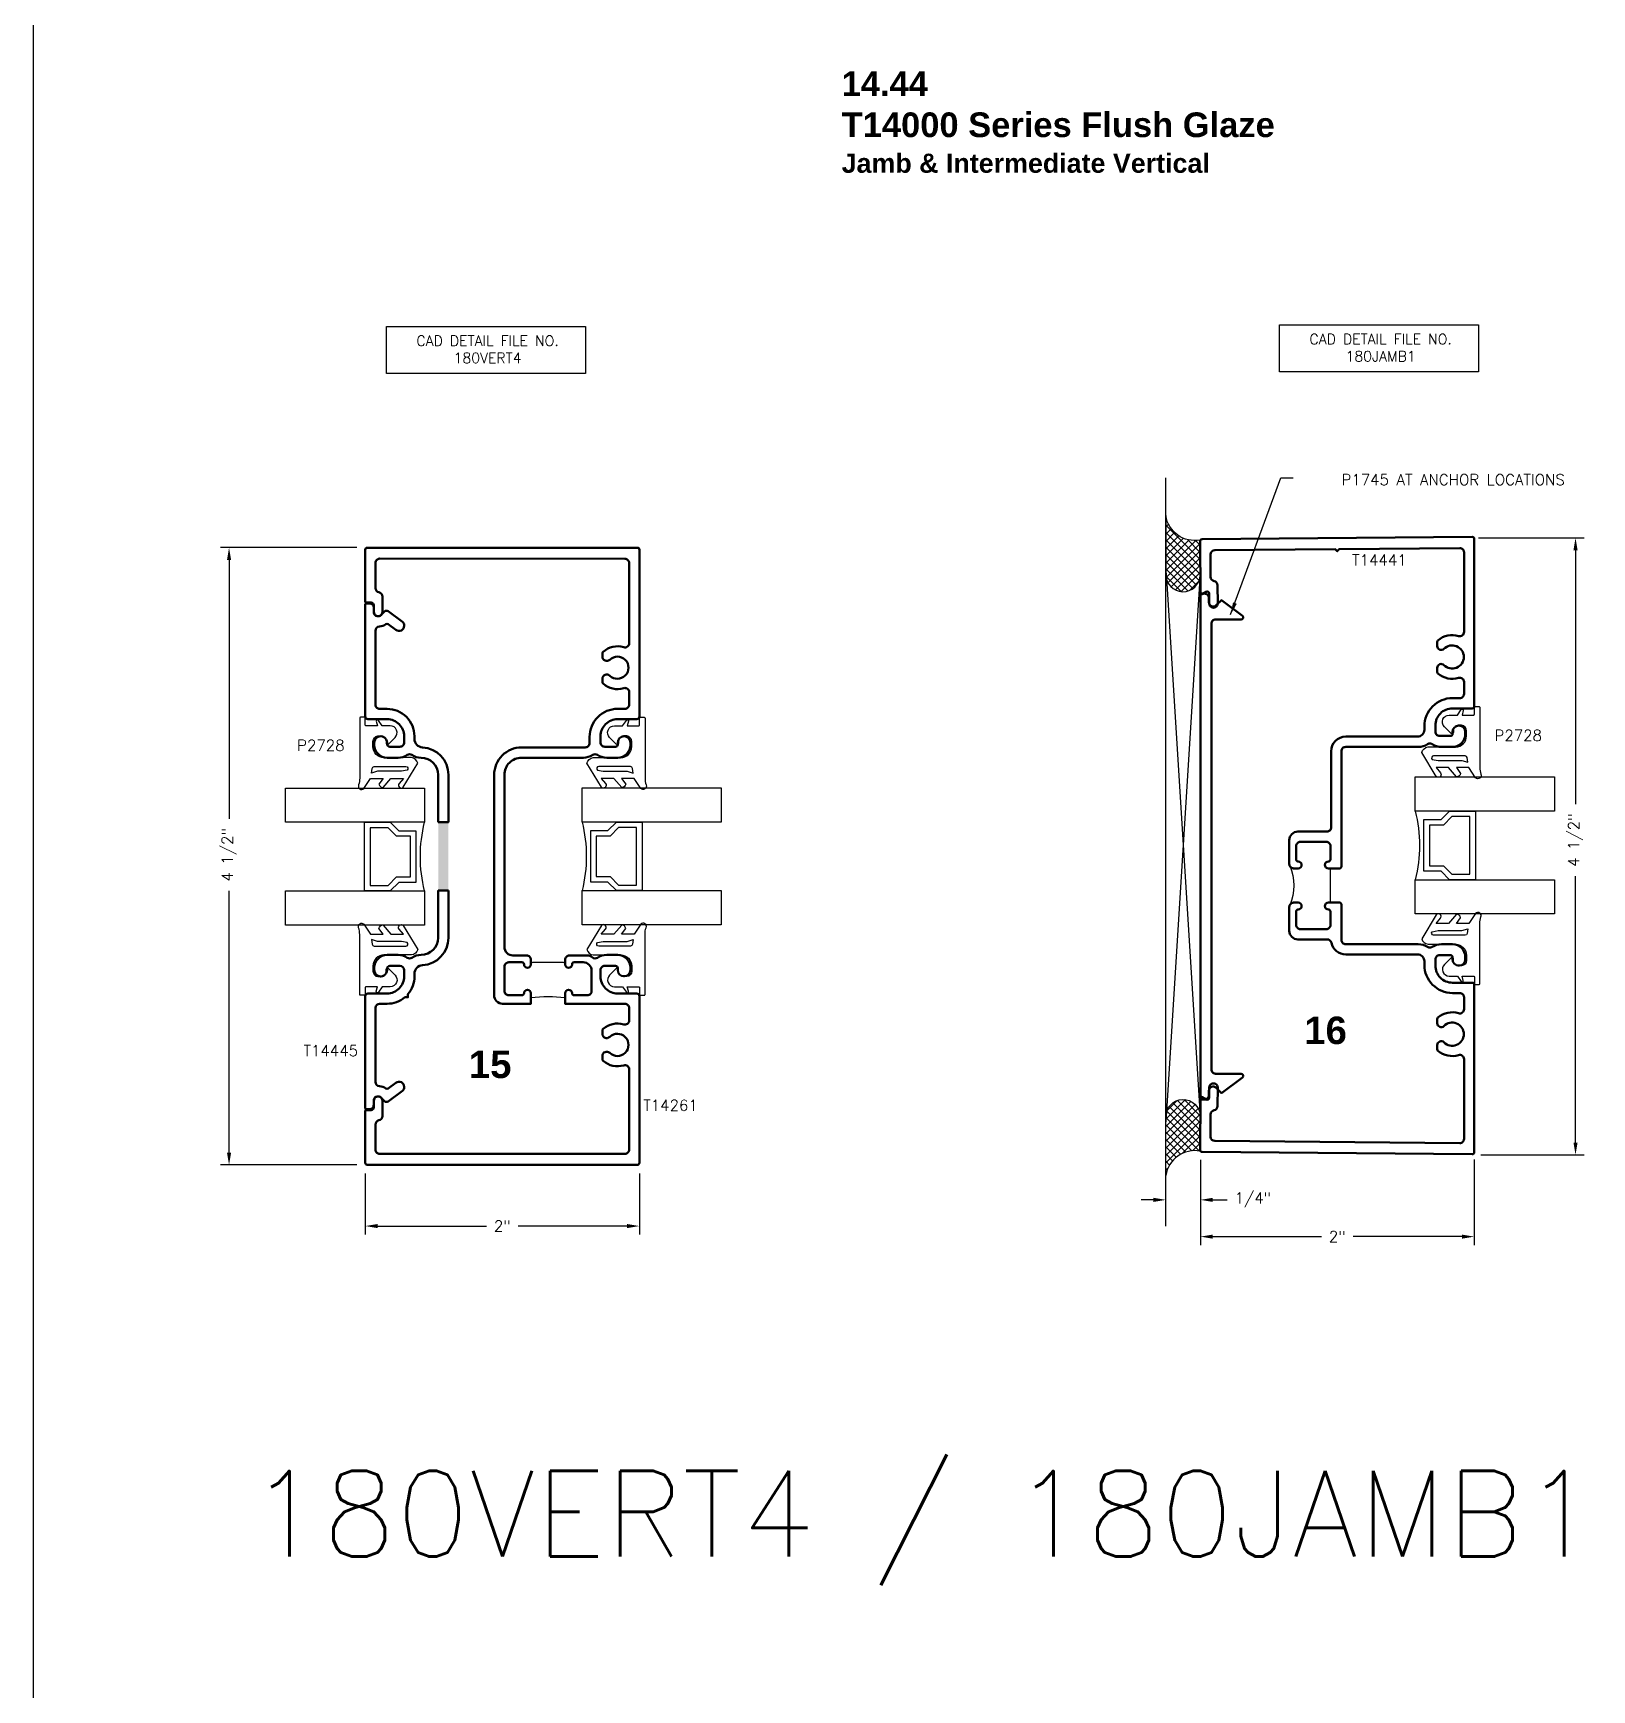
# Model space of a CAD drawing. Extents: x 0 to 152, y -15 to 75.
# Drawn here: x 77.28 to 88.65, y 30.6 to 42.68 of the extents above; entities that cross this region are included whole.
import ezdxf

# ---------------------------------------------------------------- set-up
doc = ezdxf.new("R2010")
doc.units = 0
doc.header["$MEASUREMENT"] = 0
doc.header["$PDMODE"] = 3
doc.layers.get('DEFPOINTS').update_dxf_attribs({"linetype": 'CONTINUOUS'})
for name, color, linetype in [('R-ANNO-DIMS', 3, 'CONTINUOUS'), ('R-ANNO-TEXT', 6, 'CONTINUOUS'), ('R-Det1', 4, 'CONTINUOUS'), ('R-Det2', 2, 'CONTINUOUS'), ('R-DET3', 5, 'CONTINUOUS'), ('R-OTLN', 1, 'CONTINUOUS'), ('R-PAT1', 5, 'CONTINUOUS'), ('TITLE', 7, 'CONTINUOUS')]:
    doc.layers.add(name, color=color, linetype=linetype)
doc.styles.get("Standard").update_dxf_attribs({"font": 'simplex'})
doc.dimstyles.new('1X', dxfattribs={"dimtxt": 0.08, "dimasz": 0.09, "dimexe": 0.0625, "dimexo": 0.0625, "dimgap": 0.062, "dimtad": 0, "dimdec": 5, "dimzin": 4, "dimdsep": 46, "dimlunit": 5, "dimtxsty": 'Standard', "dimcen": 0, "dimclrd": 256, "dimclre": 256, "dimclrt": 256, "dimadec": 0, "dimazin": 1, "dimtfac": 1, "dimtdec": 5, "dimtofl": 0, "dimtmove": 0, "dimatfit": 3, "dimfxl": 1, "dimfrac": 2, "dimtolj": 1, "dimtzin": 4, "dimarcsym": 0})

# ---------------------------------------------------------------- blocks, each defined once
blk = doc.blocks.new('*D50')
at = {"layer": 'DEFPOINTS', "color": 0}
for p in [(85.795, 34.528), (87.791, 34.533), (87.791, 33.907)]:
    blk.add_point(p, dxfattribs=at)
at = {"layer": 'R-ANNO-DIMS', "lineweight": -2}
for p, q in [((85.795, 34.466), (85.795, 33.845)), ((87.791, 34.47), (87.791, 33.845)), ((85.885, 33.907), (86.678, 33.907)), ((87.701, 33.907), (86.909, 33.907))]:
    blk.add_line(p, q, dxfattribs=at)
at = {"layer": 'R-ANNO-DIMS'}
for points in [[(85.885, 33.922), (85.885, 33.892), (85.795, 33.907)], [(87.701, 33.922), (87.701, 33.892), (87.791, 33.907)]]:
    blk.add_solid(points, dxfattribs=at)
at = {"layer": 'R-ANNO-DIMS', "insert": (86.793, 33.907), "char_height": 0.08, "attachment_point": 5}
blk.add_mtext('\\A1;2"', dxfattribs=at)
blk = doc.blocks.new('*D51')
at = {"layer": 'DEFPOINTS', "color": 0}
for p in [(87.76, 39.001), (88.53, 39.001), (87.777, 34.503)]:
    blk.add_point(p, dxfattribs=at)
at = {"layer": 'R-ANNO-DIMS', "lineweight": -2}
for p, q in [((87.823, 39.001), (88.592, 39.001)), ((88.53, 38.911), (88.53, 37.059)), ((88.53, 34.593), (88.53, 36.535)), ((87.839, 34.503), (88.592, 34.503))]:
    blk.add_line(p, q, dxfattribs=at)
at = {"layer": 'R-ANNO-DIMS'}
for points in [[(88.515, 38.911), (88.545, 38.911), (88.53, 39.001)], [(88.515, 34.593), (88.545, 34.593), (88.53, 34.503)]]:
    blk.add_solid(points, dxfattribs=at)
at = {"layer": 'R-ANNO-DIMS', "insert": (88.53, 36.797), "char_height": 0.08, "attachment_point": 5, "rotation": 90}
blk.add_mtext('\\A1;4 1/2"', dxfattribs=at)
blk = doc.blocks.new('*D52')
at = {"layer": 'DEFPOINTS', "color": 0}
for p in [(85.795, 34.528), (85.795, 34.175), (85.542, 33.984)]:
    blk.add_point(p, dxfattribs=at)
at = {"layer": 'R-ANNO-DIMS', "lineweight": -2}
for p, q in [((85.795, 34.466), (85.795, 34.112)), ((85.542, 34.046), (85.542, 34.237)), ((85.452, 34.175), (85.362, 34.175)), ((85.885, 34.175), (85.99, 34.175))]:
    blk.add_line(p, q, dxfattribs=at)
at = {"layer": 'R-ANNO-DIMS'}
for points in [[(85.452, 34.19), (85.452, 34.16), (85.542, 34.175)], [(85.885, 34.19), (85.885, 34.16), (85.795, 34.175)]]:
    blk.add_solid(points, dxfattribs=at)
at = {"layer": 'R-ANNO-DIMS', "insert": (86.177, 34.175), "char_height": 0.08, "attachment_point": 5}
blk.add_mtext('\\A1;1/4"', dxfattribs=at)
blk = doc.blocks.new('P2728 gasket')
at = {"layer": 'R-Det2'}
blk.add_lwpolyline([(86.461, 33.362), (86.567, 33.537, 0.301952), (86.52, 33.577), (86.32, 33.577, -0.414214), (86.24, 33.657), (86.24, 33.695, -0.388879), (86.276, 33.735), (86.292, 33.736, -0.440011), (86.336, 33.696), (86.336, 33.682, 0.668179), (86.353, 33.675), (86.401, 33.724, 0.668179), (86.366, 33.809), (86.307, 33.809), (86.279, 33.849, 0.836323), (86.264, 33.842), (86.273, 33.809), (86.189, 33.809, -0.414214), (86.183, 33.815), (86.183, 33.865, 0.414214), (86.177, 33.871), (86.149, 33.871, 0.414214), (86.143, 33.865), (86.143, 33.427, -0.083245), (86.135, 33.378), (86.135, 33.378)], format="xyb", dxfattribs=at)
at = {"layer": 'R-Det2', "lineweight": 25}
blk.add_lwpolyline([(86.235, 33.499, -0.372312), (86.249, 33.512), (86.48, 33.512, -0.668179), (86.49, 33.486), (86.448, 33.478), (86.274, 33.478), (86.23, 33.465)], format="xyb", close=True, dxfattribs=at)
at = {"layer": 'R-Det2'}
for points in [[(86.174, 33.352), (86.223, 33.426), (86.314, 33.426), (86.283, 33.384)], [(86.313, 33.359), (86.371, 33.426), (86.462, 33.426), (86.431, 33.388)]]:
    blk.add_lwpolyline(points, dxfattribs=at)
at = {"layer": 'R-Det2', "ltscale": 0.1}
for centre, radius, start, end in [((86.157, 33.369), 0.0237, 157.7655, 314.5007), ((86.313, 33.388), 0.0297, 188.4603, 270), ((86.446, 33.375), 0.0199, 139.7022, 319.7022)]:
    blk.add_arc(centre, radius, start, end, dxfattribs=at)
blk = doc.blocks.new('*D150')
at = {"layer": 'DEFPOINTS', "color": 0}
for p in [(79.704, 38.93), (78.711, 34.43), (79.704, 34.43)]:
    blk.add_point(p, dxfattribs=at)
at = {"layer": 'R-ANNO-DIMS', "lineweight": -2}
for p, q in [((79.642, 38.93), (78.649, 38.93)), ((78.711, 38.84), (78.711, 36.953)), ((78.711, 34.52), (78.711, 36.429)), ((79.642, 34.43), (78.649, 34.43))]:
    blk.add_line(p, q, dxfattribs=at)
at = {"layer": 'R-ANNO-DIMS'}
for points in [[(78.696, 38.84), (78.726, 38.84), (78.711, 38.93)], [(78.696, 34.52), (78.726, 34.52), (78.711, 34.43)]]:
    blk.add_solid(points, dxfattribs=at)
at = {"layer": 'R-ANNO-DIMS', "insert": (78.711, 36.691), "char_height": 0.08, "attachment_point": 5, "rotation": 90}
blk.add_mtext('\\A1;4 1/2"', dxfattribs=at)
blk = doc.blocks.new('*D151')
at = {"layer": 'DEFPOINTS', "color": 0}
for p in [(79.704, 34.43), (81.704, 34.43), (81.704, 33.984)]:
    blk.add_point(p, dxfattribs=at)
at = {"layer": 'R-ANNO-DIMS', "lineweight": -2}
for p, q in [((79.704, 34.367), (79.704, 33.922)), ((81.704, 34.367), (81.704, 33.922)), ((79.794, 33.984), (80.589, 33.984)), ((81.614, 33.984), (80.819, 33.984))]:
    blk.add_line(p, q, dxfattribs=at)
at = {"layer": 'R-ANNO-DIMS'}
for points in [[(79.794, 33.999), (79.794, 33.969), (79.704, 33.984)], [(81.614, 33.999), (81.614, 33.969), (81.704, 33.984)]]:
    blk.add_solid(points, dxfattribs=at)
at = {"layer": 'R-ANNO-DIMS', "insert": (80.704, 33.984), "char_height": 0.08, "attachment_point": 5}
blk.add_mtext('\\A1;2"', dxfattribs=at)

msp = doc.modelspace()

# ---------------------------------------------------------------- hatches: boundary and pattern name
at = {"layer": 'R-PAT1'}
h = msp.add_hatch(dxfattribs=at)
h.set_pattern_fill('ANSI37', color=256, scale=0.3, angle=-90, style=0)
h.set_pattern_definition([(315, (82.39239, 40.59891), (0.0265165, 0.0265165), []), (45, (82.39239, 40.59891), (-0.0265165, 0.0265165), [])])
edge = h.paths.add_edge_path()
edge.add_line((85.5420931, 39.1633926), (85.5420932, 38.7347493))
edge.add_arc((85.6678689, 38.7347493), 0.1257757, 180.0000074, 357.46272372)
edge.add_line((85.7935213, 38.7291813), (85.7919563, 38.9853717))
edge.add_arc((85.7535813, 39.1958695), 0.2139673, 188.7303523, 280.33190092, ccw=False)
msp.add_hatch(color=256, dxfattribs=at).paths.add_polyline_path([(80.2360062, 36.9296269), (80.3110062, 36.9296269), (80.3110062, 36.4296269), (80.2360062, 36.4296269)])
h = msp.add_hatch(dxfattribs=at)
h.set_pattern_fill('ANSI37', color=256, scale=0.3, angle=-90, style=0)
h.set_pattern_definition([(315, (82.39239, 40.62891), (0.0265165, 0.0265165), []), (45, (82.39239, 40.62891), (-0.0265165, 0.0265165), [])])
edge = h.paths.add_edge_path()
edge.add_line((85.5420931, 34.3523508), (85.5420932, 34.7809941))
edge.add_arc((85.6678689, 34.7809941), 0.1257757, 2.53727628, 179.9999926, ccw=False)
edge.add_line((85.7935213, 34.7865621), (85.7919563, 34.5303717))
edge.add_arc((85.7535813, 34.3198738), 0.2139673, 79.66809908, 171.2696477)

# ---------------------------------------------------------------- linework, layer by layer
at = {"layer": 'R-ANNO-TEXT'}
for points in [[(79.859592, 40.5412019), (81.311072, 40.5412019), (81.311072, 40.199139), (79.859592, 40.199139)], [(86.3720783, 40.5535147), (87.8235582, 40.5535147), (87.8235582, 40.2114518), (86.3720783, 40.2114518)]]:
    msp.add_lwpolyline(points, close=True, dxfattribs=at)
at = {"layer": 'R-Det1', "color": 5}
msp.add_line((85.5420931, 33.9836914), (85.5420931, 39.4396914), dxfattribs=at)
at = {"layer": 'R-Det1', "lineweight": 50}
for points in [[(85.8743448, 36.7508511), (85.8743449, 35.125851, 0.4142135624), (85.9053449, 35.094851), (86.0913449, 35.094851, -0.722145632), (86.100301, 35.067818), (85.9471864, 34.953851), (85.9092651, 34.991772, 0.6681846236), (85.8563448, 34.969852), (85.8563448, 34.937851, -0.4142164072), (85.8253449, 34.906851), (85.7943448, 34.906851), (85.7943448, 36.7508511), (85.7943448, 38.5948511), (85.8253449, 38.5948511, -0.4142164072), (85.8563448, 38.5638511), (85.8563448, 38.5318501, 0.6681846236), (85.9092651, 38.5099301), (85.9471864, 38.5478511), (86.100301, 38.4338841, -0.722145632), (86.0913449, 38.4068511), (85.9053449, 38.4068511, 0.4142135624), (85.8743449, 38.3758511)], [(80.2360062, 36.9296269), (80.2360062, 37.2736274, 0.4135158467), (80.111304, 37.3986271, -0.143455795), (80.0443062, 37.4184269, 0.2925397147), (80.0108062, 37.4184269, -0.1452865705), (79.9433062, 37.3986269), (79.8630062, 37.3986269, -0.4150537634), (79.7700062, 37.4916269), (79.7700062, 37.5081269, -1.0129010917), (79.8630062, 37.5069269), (79.8630062, 37.4986269, 0.4142135624), (79.8830062, 37.4786269), (79.9570062, 37.4786269, 0.4161327233), (79.9880062, 37.5096269), (79.9880062, 37.5546269, 0.4142135624), (79.8630062, 37.6796269), (79.7240062, 37.6796269, -0.4142135624), (79.7040062, 37.6996269), (79.7040062, 38.5136269, -0.4142135624), (79.7140062, 38.5236269), (79.7350062, 38.5236269, -0.4129032258), (79.7660062, 38.4926269), (79.7660062, 38.4606269, 0.6690389661), (79.8189062, 38.4386269), (79.8445824, 38.4643709, -0.3726509123), (79.8706891, 38.4662878), (79.9755062, 38.3882269, -0.2383281561), (79.9880062, 38.3634269), (79.9880062, 38.3601269, -0.6157428407), (79.9281062, 38.3300269), (79.8724062, 38.3715269, 0.3082190999), (79.8552062, 38.3720269, -0.1213374475), (79.8070062, 38.3550269, 0.3842927381), (79.7790062, 38.3242269), (79.7790062, 37.7846269, 0.4166706115), (79.8090062, 37.7546269), (79.8630062, 37.7546269, -0.4142135624), (80.0630062, 37.5546269), (80.0630062, 37.5352526, 0.3986406071), (80.1216932, 37.4733412, -0.3986406071), (80.3110062, 37.2736269), (80.3110062, 36.9296269)], [(80.3110062, 36.4296269), (80.3110062, 36.0856269, -0.3986406071), (80.1216932, 35.8859126, 0.3986406071), (80.0630062, 35.8240012), (80.0630062, 35.8046269, -0.1786830484), (80.0150341, 35.674675), (80.0150341, 35.6525989), (79.9929581, 35.6525989, -0.1786830484), (79.8630062, 35.6046269), (79.8090062, 35.6046269, 0.4133333333), (79.7790062, 35.5746269), (79.7790062, 35.0349269, 0.3842927381), (79.8070062, 35.0041269, -0.1250270914), (79.8552062, 34.9871269, 0.3082190999), (79.8724062, 34.9876269), (79.9281062, 35.0291269, -0.6157428407), (79.9880062, 34.9990269), (79.9880062, 34.9958269, -0.2391768851), (79.9755062, 34.9709269), (79.8706686, 34.892939, -0.3721215311), (79.8445893, 34.8948438), (79.8189062, 34.9205269, 0.667873573), (79.7660062, 34.8986269), (79.7660062, 34.8666269, -0.4161327233), (79.7350062, 34.8356269), (79.7140062, 34.8356269, -0.4142135624), (79.7040062, 34.8456269), (79.7040062, 35.6596269, -0.4142135624), (79.7240062, 35.6796269), (79.8630062, 35.6796269, 0.4142135624), (79.9880062, 35.8046269), (79.9880062, 35.8496269, 0.4129032258), (79.9570062, 35.8806269), (79.8830062, 35.8806269, 0.4142135624), (79.8630062, 35.8606269), (79.8630062, 35.8522269, -1.0118394562), (79.7700062, 35.8511269), (79.7700062, 35.8676269, -0.4139789032), (79.8630062, 35.9606269), (79.9433062, 35.9606269, -0.1438656715), (80.0108062, 35.9407269, 0.2925397147), (80.0443062, 35.9407269, -0.1425656593), (80.1115617, 35.9606261, 0.4129124678), (80.2360062, 36.0856248), (80.2360062, 36.4296269)]]:
    msp.add_lwpolyline(points, format="xyb", close=True, dxfattribs=at)
at = {"layer": 'R-Det2'}
for points in [[(87.3614925, 37.0092041), (87.3614925, 37.2592041), (88.3755763, 37.2592041), (88.3755763, 37.0092041), (87.7994925, 37.0092041), (87.7994925, 36.5092041), (88.3755763, 36.5092041), (88.3755763, 36.2592041), (87.3614925, 36.2592041), (87.3614925, 36.5092041), (87.7994925, 36.5092041), (87.6114925, 36.5092041), (87.5494925, 36.5712041), (87.4244925, 36.5712041), (87.4244925, 36.9472041), (87.5494925, 36.9472041), (87.6114925, 37.0092041), (87.7994925, 37.0092041), (87.3614925, 37.0092041, -0.1233101835), (87.3614925, 36.5092041, 0.8755579354)], [(80.1369241, 36.4275973), (80.136924, 36.1775973), (79.1228403, 36.1775973), (79.1228403, 36.4275973), (79.698924, 36.4275973), (79.698924, 36.9275973), (79.1228403, 36.9275973), (79.1228403, 37.1775973), (80.136924, 37.1775973), (80.136924, 36.9275973), (79.698924, 36.9275973), (79.886924, 36.9275973), (79.948924, 36.8655973), (80.073924, 36.8655973), (80.073924, 36.4895973), (79.948924, 36.4895973), (79.886924, 36.4275973), (79.698924, 36.4275973), (80.136924, 36.4275973, -0.1233101835), (80.136924, 36.9275973, 0.8755579354)], [(81.2852094, 36.9295392), (81.2852095, 37.1795392), (82.2992932, 37.1795392), (82.2992932, 36.9295392), (81.7232095, 36.9295392), (81.7232095, 36.4295392), (82.2992932, 36.4295392), (82.2992932, 36.1795392), (81.2852095, 36.1795392), (81.2852095, 36.4295392), (81.7232095, 36.4295392), (81.5352095, 36.4295392), (81.4732095, 36.4915392), (81.3482095, 36.4915392), (81.3482095, 36.8675392), (81.4732095, 36.8675392), (81.5352095, 36.9295392), (81.7232095, 36.9295392), (81.2852095, 36.9295392, -0.1233101835), (81.2852095, 36.4295392, 0.8755579354)]]:
    msp.add_lwpolyline(points, format="xyb", dxfattribs=at)
for points in [[(87.7594925, 36.9692041), (87.6280611, 36.9692041), (87.5660611, 36.9072041), (87.4644925, 36.9072041), (87.4644925, 36.6112041), (87.5660611, 36.6112041), (87.6280611, 36.5492041), (87.7594925, 36.5492041), (87.7594925, 36.9692041)], [(79.738924, 36.4675973), (79.8703554, 36.4675973), (79.9323554, 36.5295973), (80.033924, 36.5295973), (80.033924, 36.8255973), (79.9323554, 36.8255973), (79.8703554, 36.8875973), (79.738924, 36.8875973), (79.738924, 36.4675973)], [(81.6832095, 36.8895392), (81.551778, 36.8895392), (81.489778, 36.8275392), (81.3882095, 36.8275392), (81.3882095, 36.5315392), (81.489778, 36.5315392), (81.551778, 36.4695392), (81.6832095, 36.4695392), (81.6832095, 36.8895392)]]:
    msp.add_lwpolyline(points, dxfattribs=at)
at = {"layer": 'R-DET3'}
for p, q in [((85.5453438, 38.743851), (85.7953438, 34.743851)), ((85.5453438, 34.743851), (85.7953438, 38.743851))]:
    msp.add_line(p, q, dxfattribs=at)
at = {"layer": 'R-OTLN', "lineweight": 50}
for points in [[(79.7669777, 38.4607868, 1.000029034), (79.8289777, 38.46078), (79.8289935, 38.5741544, 0.3582490687), (79.8039978, 38.6045717, -0.3582490687), (79.779002, 38.634989), (79.7790277, 38.8187472, -0.4142160304), (79.8100323, 38.8497429), (81.5977403, 38.8488418, -0.4167284122), (81.6290062, 38.8178429), (81.6290062, 38.2334479, -0.5046141751), (81.5888885, 38.2038191, 0.2628812439), (81.4390062, 38.1709946, 0.2134217653), (81.4340062, 38.1598143), (81.4340062, 38.1350932, 0.6627717165), (81.4865955, 38.1128468, -2.3639448585), (81.4865955, 37.9965914, 0.6627717165), (81.4340062, 37.974345), (81.4340062, 37.9496239, 0.2134217653), (81.4390062, 37.9384436, 0.2628812439), (81.5888885, 37.9056191, -0.5046141751), (81.6290062, 37.8759902), (81.6290062, 37.7857191, -0.4142135624), (81.5980062, 37.7547191), (81.5450062, 37.7547191, 0.4142135624), (81.3400062, 37.5497191), (81.3400062, 37.5047191, -0.4142135624), (81.3090062, 37.4737191), (80.8442557, 37.4737191, 0.4142135624), (80.6442557, 37.2737191), (80.6442557, 35.8947191), (80.6442557, 35.6667191, 0.4142135624), (80.7062557, 35.6047191), (80.8202557, 35.6047191), (80.9128908, 35.6047191, -0.0632542239), (80.9122557, 35.6097191), (80.9122557, 35.6817191, 0.4142135624), (80.8872557, 35.7067191, 0.4142135624), (80.8622557, 35.6817191, -0.4142135624), (80.8472557, 35.6667191), (80.7502557, 35.6667191, -0.4142135624), (80.7192557, 35.6977191), (80.7192557, 35.8757191, -0.4142135624), (80.7502557, 35.9067191), (80.8472557, 35.9067191, -0.4142135624), (80.8622557, 35.8917191, 0.4142135624), (80.8872557, 35.8667191, 0.4142135624), (80.9122557, 35.8917191), (80.9122557, 35.9257191, 0.4142135624), (80.8812557, 35.9567191), (80.7812557, 35.9567191, -0.4142135624), (80.7192557, 36.0187191), (80.7192557, 37.2737191, -0.4142135624), (80.8442557, 37.3987191), (81.2950062, 37.3987191, 0.1450639488), (81.3631152, 37.4189042, -0.2963644577), (81.3968972, 37.4189042, 0.1450639488), (81.4650062, 37.3987191), (81.5450063, 37.3987191, 0.415572152), (81.6380062, 37.4921514), (81.6380062, 37.5082201, 1), (81.5450062, 37.5082201), (81.5450062, 37.4937191, -0.4142135624), (81.5300062, 37.4787191), (81.4510062, 37.4787191, -0.4142135624), (81.4200062, 37.5097191), (81.4200062, 37.5547191, -0.4142135624), (81.5450062, 37.6797191), (81.6840062, 37.6797191, 0.4142135624), (81.7040062, 37.6997191), (81.7040062, 38.9146272, 0.4160038791), (81.6889146, 38.9296269), (79.7190433, 38.9297564, 0.4142160304), (79.7040411, 38.9147585), (79.7039884, 38.537652, 0.4160038825), (79.7120362, 38.5296511), (79.7469873, 38.5296462, -0.4142135624), (79.7669845, 38.5096434)], [(86.8127908, 36.5919077), (86.8227908, 36.6019077), (86.8227908, 37.4460202, -0.4142135624), (86.8537908, 37.4770202), (87.3827908, 37.4770202, 0.1450639488), (87.4508998, 37.4972053, -0.2963644577), (87.4846818, 37.4972053, 0.1450639488), (87.5527908, 37.4770202), (87.6327908, 37.4770202, 0.4155724693), (87.7257908, 37.5704525), (87.7257908, 37.5865212, 1), (87.6327908, 37.5865212), (87.6327908, 37.5720202, -0.4142135624), (87.6177908, 37.5570202), (87.5387908, 37.5570202, -0.4142135624), (87.5077908, 37.5880202), (87.5077908, 37.6330202, -0.4142135624), (87.6327908, 37.7580202), (87.7767908, 37.7580202, 0.4142135624), (87.7917908, 37.7730202), (87.7917908, 38.9929283, 0.4160038791), (87.7766992, 39.007928), (85.8068274, 38.9910289, 0.4142058065), (85.7919563, 38.9759378), (85.7951816, 38.598808, 0.5773500035), (85.8072404, 38.5919827), (85.8355987, 38.6086802, -0.5773500035), (85.858209, 38.5958828), (85.8588366, 38.5224931, 1.000029034), (85.9208343, 38.5230253), (85.9196937, 38.6563947, 0.3582490687), (85.8944345, 38.6865936, -0.3582490687), (85.8691753, 38.7167925), (85.8677748, 38.8805485, -0.4142058065), (85.8985078, 38.9118124), (86.7771434, 38.9193501), (86.7921449, 38.9043485), (86.80745, 38.9196101), (87.6855249, 38.9271429, -0.4167284122), (87.7167908, 38.8961441), (87.7167908, 38.3154078, -0.5028435991), (87.6768407, 38.285728, 0.2556484292), (87.527033, 38.2541589, 0.2190376255), (87.5217908, 38.2427665), (87.5217908, 38.2124319, 0.6705407069), (87.5706517, 38.1923796, -2.4366677679), (87.5706517, 38.0736608, 0.6705407069), (87.5217908, 38.0536085), (87.5217908, 38.0232739, 0.2190376255), (87.527033, 38.0118816, 0.2556484292), (87.6768407, 37.9803125, -0.5028435991), (87.7167908, 37.9506326), (87.7167908, 37.8640202, -0.4142135624), (87.6857908, 37.8330202), (87.6327908, 37.8330202, 0.4142135624), (87.4277908, 37.6280202), (87.4277908, 37.6020202, -0.4142135624), (87.3777908, 37.5520202), (86.8537908, 37.5520202, 0.4142135624), (86.7477908, 37.4460202), (86.7477908, 36.8911577, -0.4142135624), (86.7165408, 36.8599077), (86.5047908, 36.8599077, 0.4142135624), (86.4427908, 36.7979077), (86.4427908, 36.6229077, 0.4142135624), (86.4737908, 36.5919077), (86.5077908, 36.5919077, 0.4142135624), (86.5327908, 36.6169077, 0.4142135624), (86.5077908, 36.6419077, -0.4142135624), (86.4927908, 36.6569077), (86.4927908, 36.7539077, -0.4142135624), (86.5237908, 36.7849077), (86.7117908, 36.7849077, -0.4142135624), (86.7427908, 36.7539077), (86.7427908, 36.6569077, -0.4142135624), (86.7277908, 36.6419077, 0.4142135624), (86.7027908, 36.6169077, 0.4142135624), (86.7277908, 36.5919077), (86.7427908, 36.5919077)], [(86.7427908, 36.3419077), (86.7277908, 36.3419077, 0.4142135624), (86.7027908, 36.3169077, 0.4142135624), (86.7277908, 36.2919077, -0.4142135624), (86.7427908, 36.2769077), (86.7427908, 36.1799077, -0.4142135624), (86.7117908, 36.1489077), (86.5237908, 36.1489077, -0.4142135624), (86.4927908, 36.1799077), (86.4927908, 36.2769077, -0.4142135624), (86.5077908, 36.2919077, 0.4142135624), (86.5327908, 36.3169077, 0.4142135624), (86.5077908, 36.3419077), (86.4737908, 36.3419077, 0.4142135624), (86.4427908, 36.3109077), (86.4427908, 36.1359077, 0.4142135624), (86.5047908, 36.0739077), (86.7195004, 36.0739077, -0.3569974072), (86.7498873, 36.0490427, 0.3569974072), (86.8537908, 35.9640202), (87.3777908, 35.9640202, -0.4142135624), (87.4277908, 35.9140202), (87.4277908, 35.8880202, 0.4142135624), (87.6327908, 35.6830202), (87.6857908, 35.6830202, -0.4142135624), (87.7167908, 35.6520202), (87.7167908, 35.5654078, -0.5028435991), (87.6768407, 35.535728, 0.2556484292), (87.527033, 35.5041589, 0.2190376255), (87.5217908, 35.4927665), (87.5217908, 35.4624319, 0.6705407069), (87.5706517, 35.4423796, -2.4366677679), (87.5706517, 35.3236608, 0.6705407069), (87.5217908, 35.3036085), (87.5217908, 35.2732739, 0.2190376255), (87.527033, 35.2618816, 0.2556484292), (87.6768407, 35.2303125, -0.5028435991), (87.7167908, 35.2006326), (87.7167908, 34.6198964, -0.4167284122), (87.6855249, 34.5888975), (85.8985078, 34.604228, -0.4142058065), (85.8677748, 34.635492), (85.8691668, 34.798248, -0.3582490687), (85.894426, 34.8284469, 0.3582490687), (85.9196851, 34.8586458), (85.9208343, 34.9930152, 1.000029034), (85.8588366, 34.9935473), (85.858209, 34.9201577, -0.5773500035), (85.8355987, 34.9073602), (85.8072404, 34.9240578, 0.5773500035), (85.7951816, 34.9172324), (85.7919563, 34.5401026, 0.4142058065), (85.8068274, 34.5250115), (87.7766992, 34.5081124, 0.4160038791), (87.7917908, 34.5231121), (87.7917908, 35.7430202, 0.4142135624), (87.7767908, 35.7580202), (87.6327908, 35.7580202, -0.4142135624), (87.5077908, 35.8830202), (87.5077908, 35.9280202, -0.4142135624), (87.5387908, 35.9590202), (87.6177908, 35.9590202, -0.4142135624), (87.6327908, 35.9440202), (87.6327908, 35.9295192, 1), (87.7257908, 35.9295192), (87.7257908, 35.9455879, 0.415572152), (87.6327909, 36.0390202), (87.5527908, 36.0390202, 0.1450639488), (87.4846818, 36.0188351, -0.2963644577), (87.4508998, 36.0188351, 0.1450639488), (87.3827908, 36.0390202), (86.8537908, 36.0390202, -0.4142135624), (86.8227908, 36.0700202), (86.8227908, 36.3319077), (86.8127908, 36.3419077)], [(79.7669777, 34.8986514, -1.000029034), (79.8289777, 34.8986581), (79.8289935, 34.7852838, -0.3582490687), (79.8039978, 34.7548665, 0.3582490687), (79.779002, 34.7244492), (79.7790277, 34.540691, 0.4142160304), (79.8100323, 34.5096953), (81.5977403, 34.5105964, 0.4167284122), (81.6290062, 34.5415953), (81.6290062, 35.1259902, 0.5046141751), (81.5888885, 35.1556191, -0.2628812439), (81.4390062, 35.1884436, -0.2134217653), (81.4340062, 35.1996239), (81.4340062, 35.224345, -0.6627717165), (81.4865955, 35.2465914, 2.3639448585), (81.4865955, 35.3628468, -0.6627717165), (81.4340062, 35.3850932), (81.4340062, 35.4098143, -0.2134217653), (81.4390062, 35.4209946, -0.2628812439), (81.5888885, 35.4538191, 0.5046141751), (81.6290062, 35.4834479), (81.6290062, 35.5737191, 0.4142135624), (81.5980062, 35.6047191), (81.5450062, 35.6047191), (81.3401432, 35.6047191), (81.2542557, 35.6047191), (81.1616207, 35.6047191, 0.0632542239), (81.1622557, 35.6097191), (81.1622557, 35.6817191, -0.4142135624), (81.1872557, 35.7067191, -0.4142135624), (81.2122557, 35.6817191, 0.4142135624), (81.2272557, 35.6667191), (81.3242557, 35.6667191, 0.4142135624), (81.3552557, 35.6977191), (81.3552557, 35.8447191, 0.4142135624), (81.2932557, 35.9067191), (81.2272557, 35.9067191, 0.4142135624), (81.2122557, 35.8917191, -0.4142135624), (81.1872557, 35.8667191, -0.4142135624), (81.1622557, 35.8917191), (81.1622557, 35.9257191, -0.4142135624), (81.1932557, 35.9567191), (81.3209091, 35.9567191, -0.1738695353), (81.3603072, 35.9425918, 0.3271858311), (81.3968972, 35.940534, -0.1450639488), (81.4650062, 35.9607191), (81.5450062, 35.9607191, -0.4155724693), (81.6380062, 35.8672868), (81.6380062, 35.8512181, -1), (81.5450062, 35.8512181), (81.5450062, 35.8657191, 0.4142135624), (81.5300062, 35.8807191), (81.4510062, 35.8807191, 0.4142135624), (81.4200062, 35.8497191), (81.4200062, 35.8047191, 0.4142135624), (81.5450062, 35.6797191), (81.6840062, 35.6797191, -0.4142135624), (81.7040062, 35.6597191), (81.7040062, 34.444811, -0.4160038791), (81.6889146, 34.4298113), (79.7190433, 34.4296818, -0.4142160304), (79.7040411, 34.4446797), (79.7039884, 34.8217861, -0.4160038825), (79.7120362, 34.8297871), (79.7469873, 34.829792, 0.4142135624), (79.7669845, 34.8497948)]]:
    msp.add_lwpolyline(points, format="xyb", close=True, dxfattribs=at)
at = {"layer": 'R-PAT1'}
for points in [[(85.5420931, 39.1633926), (85.5420932, 38.7347493, 0.9780995873), (85.7935213, 38.7291813), (85.7919563, 38.9853717, -0.4224245011), (85.5420931, 39.1633926, -1.1845073301)], [(85.5420931, 34.3523508), (85.5420932, 34.7809941, -0.9780995873), (85.7935213, 34.7865621), (85.7919563, 34.5303717, 0.4224245011), (85.5420931, 34.3523508, 1.1845073301)]]:
    msp.add_lwpolyline(points, format="xyb", dxfattribs=at)
for points in [[(86.4939526, 36.2761778), (86.4939526, 36.1791778, 0.4142135624), (86.5249526, 36.1481778), (86.7117908, 36.1489077, 0.4142135624), (86.7427908, 36.1799077), (86.7427908, 36.2769077, 0.4142135624), (86.7277908, 36.2919077, -0.4142135624), (86.7027908, 36.3169077, -0.4142135624), (86.7277908, 36.3419077), (86.7427908, 36.3419077), (86.7427908, 36.5919077), (86.7277908, 36.5919077, -0.4142135624), (86.7027908, 36.6169077, -0.4142135624), (86.7277908, 36.6419077, 0.4142135624), (86.7427908, 36.6569077), (86.7427908, 36.7539077, 0.4142135624), (86.7117908, 36.7849077), (86.5249526, 36.7841778, 0.4142135624), (86.4939526, 36.7531778), (86.4939526, 36.6561778, 0.4142135624), (86.5089526, 36.6411778, -0.4142135624), (86.5339526, 36.6161778, -0.4142135624), (86.5089526, 36.5911778), (86.4749526, 36.5911778, -0.3026074371), (86.4463445, 36.6102371, -0.2003205128), (86.4463445, 36.3221185, -0.3026074371), (86.4749526, 36.3411778), (86.5089526, 36.3411778, -0.4142135624), (86.5339526, 36.3161778, -0.4142135624), (86.5089526, 36.2911778, 0.4142135624)], [(80.8622557, 35.6817191, -0.4142135624), (80.8472557, 35.6667191), (80.7502557, 35.6667191, -0.4142135624), (80.7192557, 35.6977191), (80.7192557, 35.8757191, -0.4142135624), (80.7502557, 35.9067191), (80.8472557, 35.9067191, -0.4142135624), (80.8622557, 35.8917191, 0.4142135624), (80.8872557, 35.8667191, 0.4142135624), (80.9122557, 35.8917191, -0.4142135624), (80.9272557, 35.9067191), (81.1472557, 35.9067191, -0.4142135624), (81.1622557, 35.8917191), (81.1622557, 35.8917191, 0.4142135624), (81.1872557, 35.8667191, 0.4142135624), (81.2122557, 35.8917191, -0.4142135624), (81.2272557, 35.9067191), (81.2932557, 35.9067191, -0.4142135624), (81.3552557, 35.8447191), (81.3552557, 35.6977191, -0.4142135624), (81.3242557, 35.6667191), (81.2272557, 35.6667191, -0.4142135624), (81.2122557, 35.6817191, 0.4142135624), (81.1872557, 35.7067191, 0.4142135624), (81.1622557, 35.6817191), (81.1622557, 35.6477191, 0.3026074371), (81.1622557, 35.6477191, 0.0607415268), (80.9122557, 35.6477191, 0.3026074371), (80.9122557, 35.6477191), (80.9122557, 35.6817191, 0.4142135624), (80.8872557, 35.7067191, 0.4142135624)]]:
    msp.add_lwpolyline(points, format="xyb", close=True, dxfattribs=at)
at = {"layer": 'TITLE'}
msp.add_line((77.2822225, 74.8789502), (77.2822225, -0.1210498), dxfattribs=at)

# ---------------------------------------------------------------- block references
at = {"layer": 'R-Det2'}
msp.add_blockref('P2728 gasket', (-6.4793468, 3.8219614), dxfattribs=at)
at = {"layer": 'R-Det2', "xscale": -1}
for p in [(167.8873592, 3.8219614), (173.9751438, 3.9003547)]:
    msp.add_blockref('P2728 gasket', p, dxfattribs=at)
at = {"layer": 'R-Det2', "rotation": 180}
for p in [(173.9751438, 69.6156858), (167.8873592, 69.5372924)]:
    msp.add_blockref('P2728 gasket', p, dxfattribs=at)
at = {"layer": 'R-Det2', "xscale": -1, "rotation": 180}
msp.add_blockref('P2728 gasket', (-6.4793468, 69.5372924), dxfattribs=at)

# ---------------------------------------------------------------- texts
at = {"layer": 'R-ANNO-TEXT'}
for s, insert, char_height, width, attachment_point in [('CAD DETAIL FILE NO.\\P180VERT4', (80.5962743, 40.4756191), 0.075, 1.875, 2), ('CAD DETAIL FILE NO.\\P180JAMB1', (87.1087605, 40.4879319), 0.075, 1.875, 2), ('{\\fArial|b1|i0|c0|p34;16}', (86.5517672, 35.5108599, 6.2106922), 0.2, 7.44, 1), ('{\\fArial|b1|i0|c0|p34;15}', (80.4597257, 35.2628896, 6.2106922), 0.2, 7.44, 1)]:
    msp.add_mtext(s, dxfattribs=dict(at, insert=insert, char_height=char_height, width=width, attachment_point=attachment_point))
at = {"layer": 'R-ANNO-TEXT', "char_height": 0.08}
for s, insert, attachment_point in [('P1745 AT ANCHOR LOCATIONS\\P ', (88.4517656, 39.3589124), 6), ('\\A1;T14441', (86.9011605, 38.8393941), 4), ('P2728', (87.938756, 37.5609807), 4), ('P2728', (79.2070595, 37.4887861), 4), ('\\A1;T14445', (79.6518521, 35.2625411), 6), ('\\A1;T14261', (82.1293061, 34.8640191), 6)]:
    msp.add_mtext(s, dxfattribs=dict(at, insert=insert, attachment_point=attachment_point))
at = {"layer": 'TITLE'}
msp.add_text('180VERT4 / 180JAMB1', height=0.625, dxfattribs=at).set_placement((78.8567849, 31.5742897))
at = {"layer": 'TITLE', "insert": (83.1783743, 42.4031739, 6.2106922), "char_height": 0.18, "width": 7.44, "attachment_point": 1}
msp.add_mtext('{\\fArial|b1|i0|c0|p34;14.44\\PT14000 Series Flush Glaze\\P\\H0.7778x;Jamb & Intermediate Vertical}', dxfattribs=at)

# ---------------------------------------------------------------- dimensions: what is measured, and where the dimension line sits
at = {"layer": 'R-ANNO-DIMS'}
for base, p1, p2, angle, picture, middle in [((78.7110402, 34.4296269), (79.7040062, 38.9296269), (79.7040062, 34.4296269), 90, '*D150', (78.7110402, 36.6906574)), ((88.5298791, 39.0012765), (87.7767357, 34.5032469), (87.7601724, 39.0012765), 90, '*D51', (88.5298791, 36.7968142)), ((85.7953438, 34.1748712), (85.5420931, 33.9836914), (85.7953438, 34.5282608), 0, '*D52', (86.1773438, 34.1748712))]:
    dim = msp.add_linear_dim(base=base, p1=p1, p2=p2, angle=angle, dimstyle='1X', override={"dimpost": '"'}, dxfattribs=at)
    dim.commit()
    dim.dimension.update_dxf_attribs({"geometry": picture, "text_midpoint": middle, "dimtype": 160})
dim = msp.add_linear_dim(base=(81.7040062, 33.9841227), p1=(79.7040062, 34.4296269), p2=(81.7040062, 34.4296269), dimstyle='1X', override={"dimpost": '"'}, dxfattribs=at)
dim.commit()
dim.dimension.update_dxf_attribs({"geometry": '*D151', "text_midpoint": (80.7040062, 33.9841227)})
dim = msp.add_linear_dim(base=(87.7914224, 33.907322), p1=(85.7953438, 34.5282608), p2=(87.7914224, 34.5325265), angle=0, dimstyle='1X', override={"dimpost": '"'}, dxfattribs=at)
dim.commit()
dim.dimension.update_dxf_attribs({"geometry": '*D50', "text_midpoint": (86.7933831, 33.907322)})

# ---------------------------------------------------------------- leaders
at = {"layer": 'R-ANNO-TEXT', "annotation_type": 0, "has_hookline": 1, "hookline_direction": 1, "horizontal_direction": (-1, 0, 0)}
msp.add_leader([(86.015011, 38.4415474), (86.3817145, 39.4399396), (86.4717145, 39.4399396)], dimstyle='1X', dxfattribs=at)

doc.saveas('drawing.dxf')
